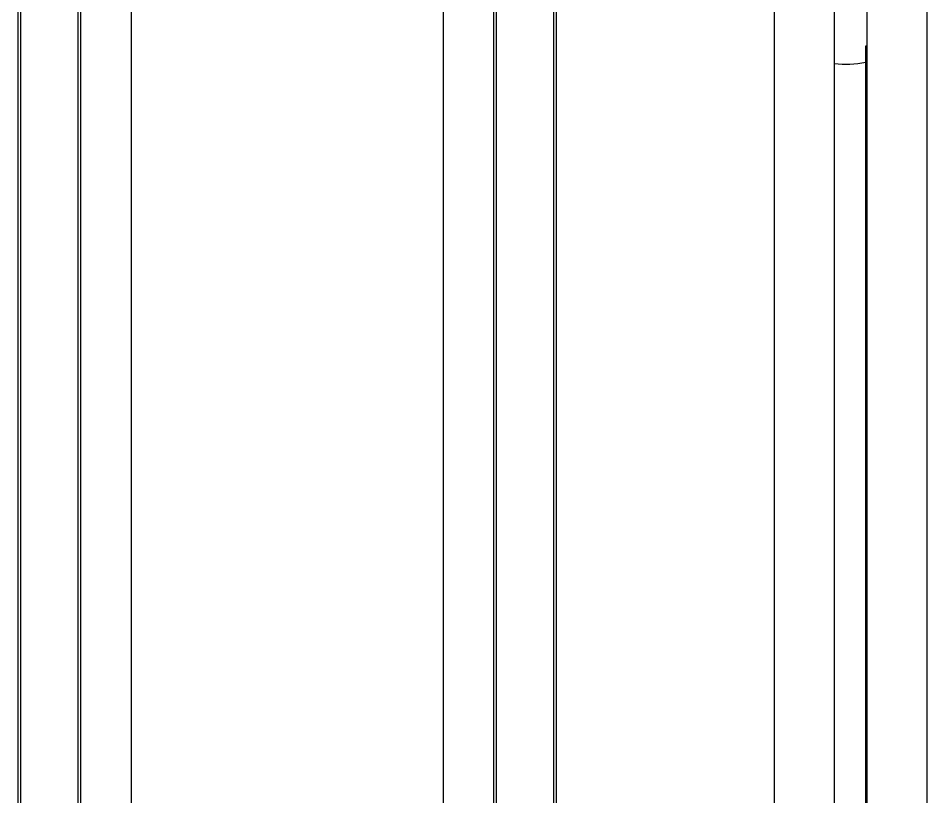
# Model space of a CAD drawing. Header units: millimetres. Extents: x 176 to 2516, y 143 to 1610.
# Drawn here: x 2164.2 to 2225, y 604.1 to 656.2 of the extents above; entities that cross this region are included whole.
import ezdxf

# ---------------------------------------------------------------- set-up
doc = ezdxf.new("R2010")
doc.units = ezdxf.units.MM
doc.layers.add('Widoczne (ISO)', color=7, linetype='Continuous', lineweight=25)

msp = doc.modelspace()

# ---------------------------------------------------------------- linework, layer by layer
at = {"layer": 'Widoczne (ISO)'}
for p, q in [((2220.984, 335.93), (2220.984, 912.73)), ((2224.984, 910.33), (2224.984, 338.33)), ((2218.784, 909.159), (2218.784, 339.359)), ((2214.784, 341.759), (2214.784, 906.759)), ((2164.184, 543.259), (2164.184, 702.259)), ((2200.184, 702.259), (2200.184, 543.259)), ((2164.355, 544.005), (2164.355, 701.043)), ((2200.014, 701.043), (2200.014, 544.005)), ((2171.738, 671.628), (2171.738, 595.238)), ((2192.631, 671.628), (2192.631, 595.238)), ((2168.184, 669.612), (2168.184, 560.759)), ((2168.358, 669.612), (2168.358, 560.759)), ((2196.011, 560.759), (2196.011, 669.612)), ((2196.184, 560.759), (2196.184, 669.612)), ((2220.902, 654.33), (2220.984, 654.33)), ((2220.902, 491.534), (2220.902, 654.33))]:
    msp.add_line(p, q, dxfattribs=at)
msp.add_ellipse((2219.99, 658.488), major_axis=(-5.657, -2.001), ratio=0.883026, start_param=1.063181, end_param=1.422594, dxfattribs=at)

doc.saveas('drawing.dxf')
